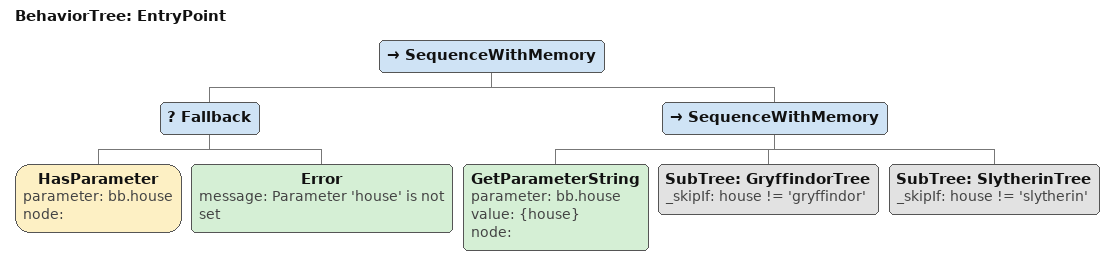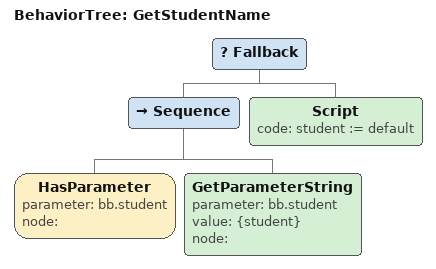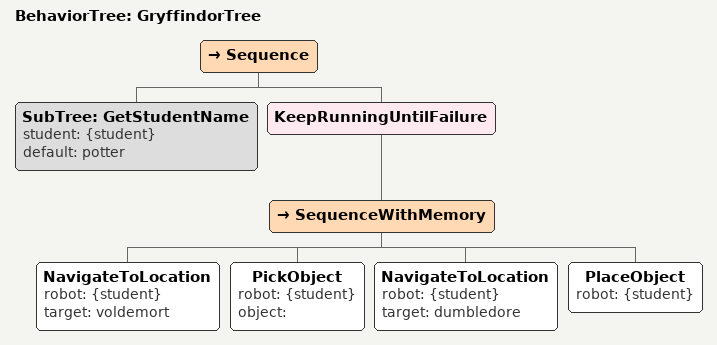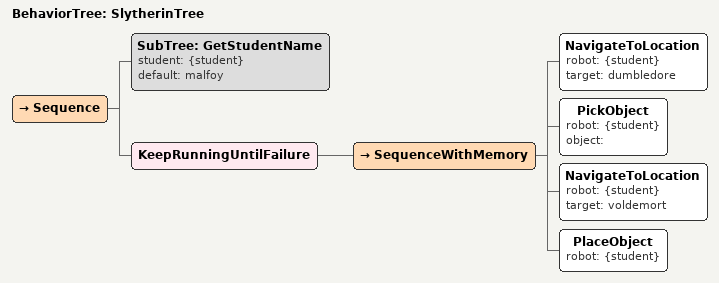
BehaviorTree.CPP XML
<?xml version="1.0" encoding="UTF-8"?>
<root BTCPP_format="4"
      main_tree_to_execute="EntryPoint">
  <BehaviorTree ID="EntryPoint">
    <SequenceWithMemory>
      <Fallback>
        <HasParameter parameter="bb.house"
                      node=""/>
        <Error message="Parameter &apos;house&apos; is not set"/>
      </Fallback>
      <SequenceWithMemory>
        <GetParameterString parameter="bb.house"
                            value="{house}"
                            node=""/>
        <SubTree ID="GryffindorTree"
                 _skipIf="house != &apos;gryffindor&apos;"/>
        <SubTree ID="SlytherinTree"
                 _skipIf="house != &apos;slytherin&apos;"/>
      </SequenceWithMemory>
    </SequenceWithMemory>
  </BehaviorTree>

  <BehaviorTree ID="GetStudentName">
    <Fallback>
      <Sequence>
        <HasParameter parameter="bb.student"
                      node=""/>
        <GetParameterString parameter="bb.student"
                            value="{student}"
                            node=""/>
      </Sequence>
      <Script code="student := default"/>
    </Fallback>
  </BehaviorTree>

  <BehaviorTree ID="GryffindorTree">
    <Sequence>
      <SubTree ID="GetStudentName"
               student="{student}"
               default="potter"/>
      <KeepRunningUntilFailure>
        <SequenceWithMemory>
          <NavigateToLocation robot="{student}"
                              target="voldemort"/>
          <PickObject robot="{student}"
                      object=" "/>
          <NavigateToLocation robot="{student}"
                              target="dumbledore"/>
          <PlaceObject robot="{student}"/>
        </SequenceWithMemory>
      </KeepRunningUntilFailure>
    </Sequence>
  </BehaviorTree>

  <BehaviorTree ID="SlytherinTree">
    <Sequence>
      <SubTree ID="GetStudentName"
               student="{student}"
               default="malfoy"/>
      <KeepRunningUntilFailure>
        <SequenceWithMemory>
          <NavigateToLocation robot="{student}"
                              target="dumbledore"/>
          <PickObject robot="{student}"
                      object=" "/>
          <NavigateToLocation robot="{student}"
                              target="voldemort"/>
          <PlaceObject robot="{student}"/>
        </SequenceWithMemory>
      </KeepRunningUntilFailure>
    </Sequence>
  </BehaviorTree>

</root>
